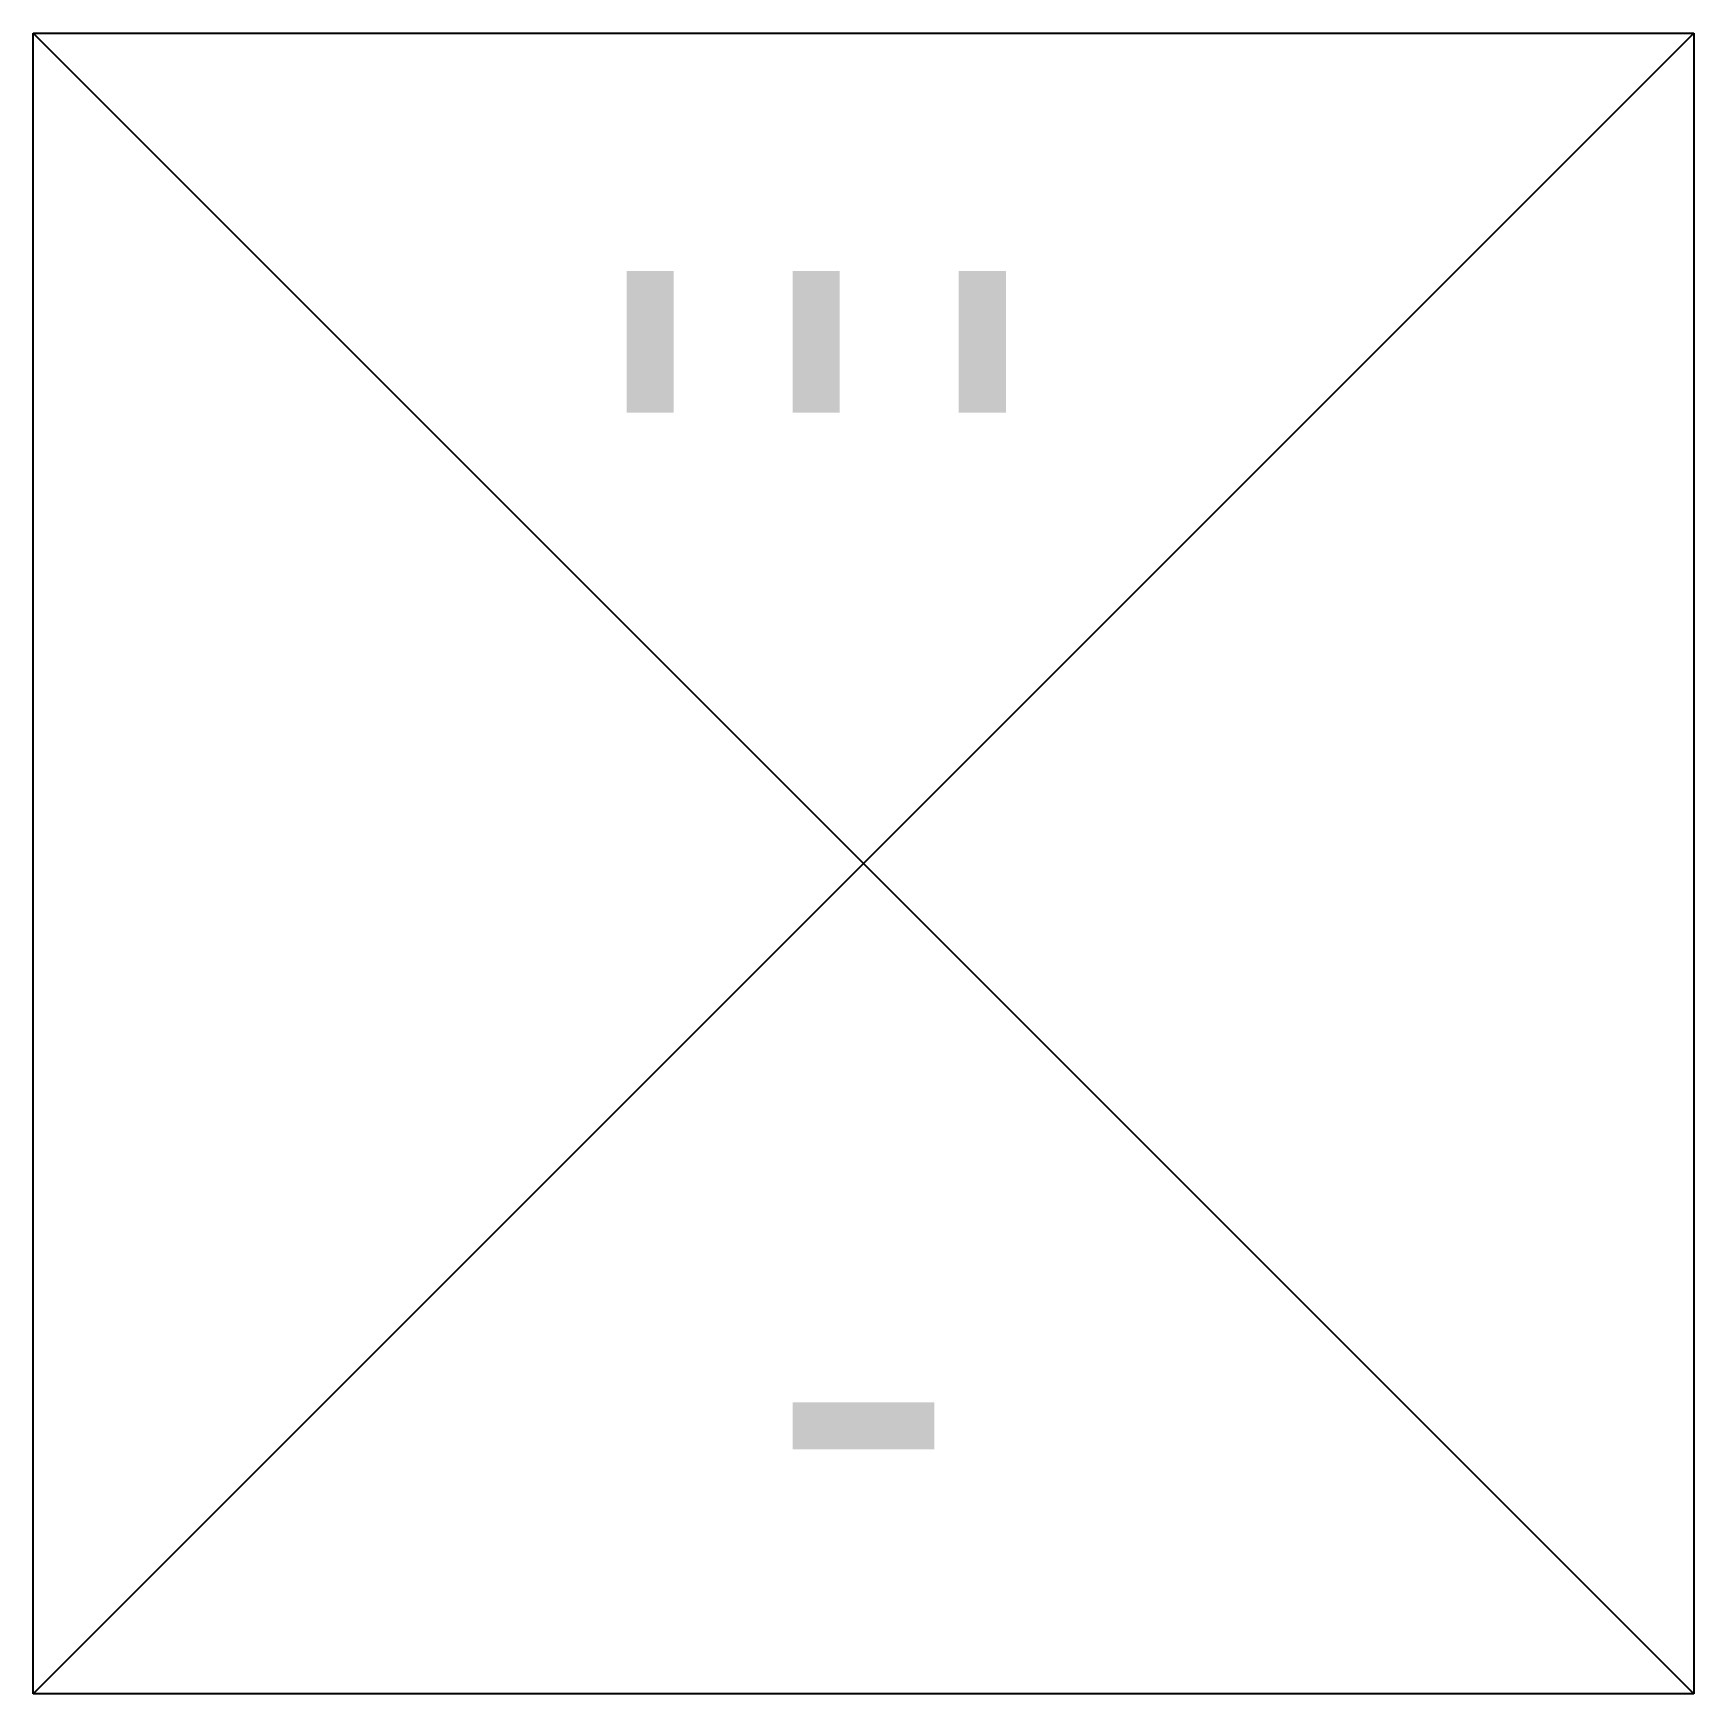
# Model space of a CAD drawing. Header units: millimetres. Extents: x -250 to 250, y -250 to 250.
import ezdxf
from ezdxf.enums import TextEntityAlignment as Align

# ---------------------------------------------------------------- set-up
doc = ezdxf.new("R2010")
doc.units = ezdxf.units.MM
doc.styles.add('EHS_Text', font='arial.ttf')

msp = doc.modelspace()

# ---------------------------------------------------------------- linework, layer by layer
at = {"color": 0, "linetype": 'ByBlock', "lineweight": -2}
for p, q in [((-250, 250), (250, 250)), ((-250, -250), (-250, 250)), ((250, 250), (-250, -250)), ((250, -250), (-250, 250)), ((250, 250), (250, -250)), ((250, -250), (-250, -250))]:
    msp.add_line(p, q, dxfattribs=at)

# ---------------------------------------------------------------- texts
at = {"color": 0, "linetype": 'ByBlock', "lineweight": -2, "style": 'EHS_Text'}
for p in [(-50, 157.04), (0, 157.04), (50, 157.04)]:
    msp.add_text('-', height=125, rotation=270, dxfattribs=at).set_placement(p, align=Align.MIDDLE_CENTER)
msp.add_text('-', height=125, dxfattribs=at).set_placement((0, -155.1), align=Align.MIDDLE_CENTER)

doc.saveas('drawing.dxf')
